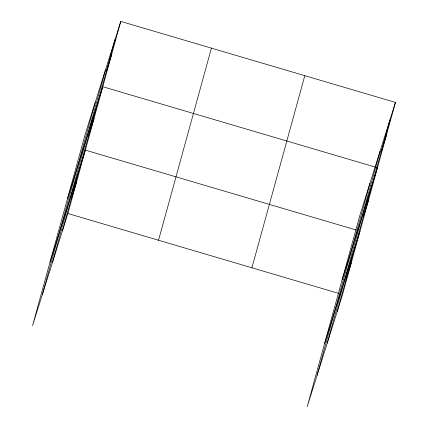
<?xml version="1.0" encoding="UTF-8"?>
<svg xmlns="http://www.w3.org/2000/svg" width="428" height="428" viewBox="0 0 428 428"><rect width="100%" height="100%" fill="white"/><g stroke="black" fill="none" stroke-linecap="round" stroke-linejoin="round"><path stroke-width="0.64" d="M42.404 294.341L95.289 102.222M52.553 262.15L105.438 70.032M62.408 230.906L115.287 38.793M120.771 21.4L85.434 133.466L32.555 325.585L67.892 213.513L120.771 21.4L395.445 102.415L342.566 294.534L307.229 406.6L360.109 214.487L395.445 102.415M158.531 240.252L211.416 48.134M251.921 267.794L304.806 75.681M317.078 375.356L369.963 183.243M327.227 343.165L380.112 151.052M337.082 311.921L389.962 119.808M106.299 71.449L111.783 54.062M67.458 198.79L102.79 86.718L377.464 167.733L342.132 279.805M88.585 135.81L94.064 118.417M50.006 262.187L85.343 150.116L356.187 230.002M71.134 199.207L76.617 181.814M380.974 152.464L386.457 135.077M363.254 216.825L368.738 199.437M324.681 343.203L360.012 231.136M345.808 280.222L351.286 262.835M67.892 213.513L338.735 293.405"/></g></svg>
